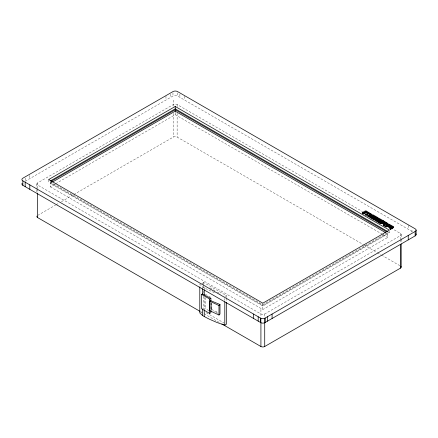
<?xml version="1.0" encoding="UTF-8"?>
<svg xmlns="http://www.w3.org/2000/svg" width="438" height="438" viewBox="0 0 438 438"><rect width="100%" height="100%" fill="white"/><g stroke="black" fill="none" stroke-linecap="round" stroke-linejoin="round"><path stroke-width="0.33" stroke-dasharray="2.19 1.64" d="M210.886 310.274L211.653 309.83L211.335 309.65L211.538 303.331M25.174 181.299L172.961 96.026A3.274 1.889 0 0 1 177.593 96.026L412.267 231.549M37.663 188.46L37.663 182.87L173.328 104.545A2.688 1.555 0 0 1 177.133 104.545L362.483 211.559M48.684 179.536L48.684 181.907L49.866 181.222M52.056 182.285L50.277 183.314L262.822 306.02L387.772 233.881L386.584 233.197M50.277 181.907L50.277 186.823L55.018 184.091M55.61 183.746L175.227 114.685L382.44 234.319M37.663 215.414L55.434 205.154M56.026 204.814L58.988 203.101M61.358 201.732L73.206 194.894M73.803 194.549L173.328 137.089A2.688 1.555 0 0 1 177.133 137.089L363.08 244.448M226.32 297.583L226.32 295.573L203.216 282.236L201.694 283.112L205.236 285.16M224.798 296.455L226.32 295.573M208.8 310.624L205.378 308.648L204.234 309.305L204.234 297.544M200.363 312.633L201.507 311.976M387.176 232.819L262.822 304.618L50.874 182.246M389.366 231.291L389.366 232.474L262.822 305.538L48.684 181.907M50.277 186.823L262.822 309.535L387.772 237.396L387.772 232.474M37.663 182.87A2.688 1.555 0 0 0 37.663 185.066L260.917 313.964A2.688 1.555 0 0 0 264.722 313.964L400.387 235.639A2.688 1.555 0 0 0 400.387 233.443L392.689 228.997M217.954 313.241L213.815 311.577M214.445 292.721L209.484 290.487A93.716 54.109 0 0 1 204.234 287.744L202.498 286.742L199.794 284.213L199.794 285.549M211.538 309.436L218.025 312.475M388.183 231.795L389.366 232.474M383.031 234.659L387.772 237.396M363.671 244.787L376.696 252.31M377.293 252.649L380.841 254.702M381.438 255.042L399.795 265.642M209.84 287.815L212.72 289.48M213.295 289.808L215.02 290.805M217.319 292.135L220.774 294.128M205.378 294.27L211.653 297.895M206.178 312.699L223.949 322.959M200.516 311.632L203.478 313.34M204.07 313.685L219.465 322.571M411.955 230.103L411.955 232.003M408.243 225.389L408.243 229.194M401.175 234.538L401.175 238.606M401.175 239.285L401.175 243.353M400.387 233.443L400.387 239.028M400.387 239.542L400.387 243.095M264.722 313.964L264.722 316.674M262.822 303.167L262.822 309.535M260.917 309.529L260.917 316.674M226.32 298.251L226.32 301.59M224.798 298.459L224.798 300.463M211.653 303.047L211.653 311.659M211.335 302.861L211.335 309.65M210.886 302.806L210.886 309.595M205.378 297.539L205.378 308.648M204.234 289.047L204.234 287.744L202.498 286.742L202.498 288.045M203.216 282.236L203.216 284.24M203.216 284.908L203.216 288.253M203.216 290.931L203.216 293.602M203.216 296.28L203.216 308.982M184.491 96.207L184.491 100.012M179.892 94.186L179.892 97.356M177.593 92.861L177.593 96.026M177.133 104.545L177.133 106.582M177.133 113.36L177.133 137.089M175.227 112.342L175.227 114.685M173.328 100.11L173.328 106.582M173.328 113.36L173.328 137.089M172.961 92.861L172.961 96.026M170.628 94.186L170.628 97.356M165.969 96.207L165.969 100.012M37.663 188.975L37.663 193.043M36.874 183.971L36.874 189.397M36.874 190.07L36.874 192.107M29.806 175.457L29.806 178.622M25.174 178.129L25.174 180.664"/><path stroke-width="0.66" d="M369.393 216.766L369.393 217.177L373.959 219.849L374.61 219.471L374.61 218.984L370.274 216.487L370.619 216.29L374.928 218.776L375.53 218.431L375.53 218.918L374.928 219.263L370.619 216.777L370.274 216.974M209.725 310.69L218.978 315.021L218.978 305.521L219.986 304.492L210.777 300.72L210.103 300.802M218.978 315.021L219.986 313.986L219.986 304.492M375.289 219.712L374.802 220.166L375.289 220.615L379.489 223.041L380.14 222.668L380.14 222.181L375.809 219.679L375.809 220.166L376.149 219.482L375.809 219.679M175.227 106.472L48.684 179.536L262.822 303.167L389.366 230.103L175.227 106.472L175.227 108.843L387.592 231.45M50.458 180.883L175.227 108.843M50.874 181.562L175.227 109.768L386.584 231.795M52.648 181.945L175.227 111.17L385.402 232.512M210.886 310.881L210.886 312.71L209.671 313.411L201.661 308.79L201.661 294.413L202.498 293.925L204.234 294.927A93.716 54.109 0 0 0 209.484 297.676L210.886 298.333L210.886 300.775L209.972 301.306L209.972 310.799M201.661 294.413L209.671 299.034L210.886 298.333M362.281 212.622L365.391 210.853L366.705 211.165L366.705 211.653L362.938 213.487L362.281 213.109L362.281 212.622L362.938 212.999L366.705 211.165M368.243 213.301L366.688 212.397L363.868 214.023L363.217 213.645L363.217 213.158L366.688 211.324L371.473 214.089L368.298 216.093L367.646 215.715L367.646 216.202L368.298 216.58L371.353 214.779L371.353 214.374M363.217 213.158L363.868 213.536L366.688 211.91L368.243 212.813L365.429 214.439L365.429 214.927L366.086 215.304L368.9 213.678L370.466 214.582M365.429 214.439L366.086 214.812L368.9 213.191L370.466 214.094L367.646 215.715M377.419 217.352L376.762 217.73L372.442 215.233L372.103 215.43L376.412 217.921L376.412 218.409L375.815 218.754L370.855 215.89L370.855 215.403L372.798 214.719L377.419 217.352L377.419 217.839L376.762 218.217L372.442 215.72M370.855 215.403L375.815 218.266L376.412 217.921M375.53 218.431L370.564 215.567L369.3 216.383L373.959 219.361L374.61 218.984M376.685 220.281L380.463 222.46L381.06 222.115L381.06 221.628L376.094 218.759L374.835 219.58L379.489 222.553L380.14 222.181M382.949 220.544L382.297 220.922L377.972 218.425L377.633 218.622L381.947 221.113L381.947 221.601L381.35 221.946L376.384 219.082L376.384 218.595L378.333 217.916L382.949 220.544L382.949 221.031L382.297 221.409L377.972 218.912L377.633 219.109M376.149 219.482L380.463 221.973L381.06 221.628M376.384 218.595L381.35 221.458L381.947 221.113M380.042 222.871L381.629 221.956L384.088 223.375L385.024 226.238L383.737 225.493L383.179 223.539L381.679 222.674L380.688 223.249L380.042 222.871L380.042 223.358L380.688 223.736L381.679 223.161L383.179 224.026M381.92 221.787L383.507 220.867L388.084 223.544L388.073 223.955L386.902 224.667L381.92 221.787L381.92 222.274L386.902 225.154L388.167 224.338L387.712 223.78M383.162 221.82L383.507 221.623L387.187 223.747L386.847 223.944L383.162 221.82L383.162 222.307L383.507 222.11L386.661 223.933M385.56 226.063L387.148 225.143L392.13 228.017L392.13 228.505L390.543 229.424L389.897 229.047L389.897 228.559L390.888 227.99L390.888 228.477L387.203 226.353L386.212 226.922L385.56 226.55L385.56 226.063L386.212 226.435L387.203 225.866L390.888 227.99M387.438 224.979L389.207 224.24L393.598 226.731L393.598 227.136L392.421 227.853L387.438 224.979L387.438 225.466L392.421 228.34L393.691 227.519L393.231 226.972M385.56 226.55L387.148 225.63M389.026 224.809L388.687 225.006L392.371 227.13L392.711 226.933L389.026 224.809L389.026 225.296L392.185 227.119M389.897 228.559L390.543 228.937L392.13 228.017M199.794 286.885L199.794 312.962L202.498 315.491L204.234 316.493A93.716 54.109 0 0 0 209.484 319.236L216.985 322.505L224.798 325.204L226.32 324.328L226.32 302.264M22.858 185.307L22.858 180.872A3.274 1.889 0 0 1 22.858 178.2L172.961 91.591A3.274 1.889 0 0 1 177.593 91.591L415.142 228.795A3.274 1.889 0 0 1 415.142 231.472L264.798 318.267L264.798 322.707L264.481 322.844A3.028 1.747 0 0 1 261.157 322.844L22.858 185.307A3.274 1.889 0 0 1 22.152 183.248M264.798 322.707L415.142 235.907A3.274 1.889 0 0 0 415.848 233.843M221.836 323.939L260.917 346.507A2.688 1.555 0 0 0 264.722 346.507L400.387 268.182A2.688 1.555 0 0 0 400.967 266.49M388.249 224.995L388.681 224.782M209.725 301.191L218.978 305.521M366.398 211.477L366.705 211.653M376.373 217.237L377.419 217.839M384.559 221.962L386.135 222.871M379.407 221.157L381.06 222.115M383.179 223.539L383.737 225.006L385.024 225.751M22.858 180.872L260.84 318.267L260.84 322.707M36.967 216.109A2.688 1.555 0 0 0 37.663 217.609L199.925 311.292M384.323 224.459L385.024 226.238M416.1 230.131L416.1 234.571M415.142 231.472L415.142 235.907M408.243 235.452L408.243 239.887M401.175 244.032L401.175 267.081M400.387 244.453L400.387 268.182M392.421 227.853L392.421 228.34M390.543 228.937L390.543 229.424M387.203 225.866L387.203 226.353M386.902 224.667L386.902 225.154M386.212 226.435L386.212 226.922M384.088 223.375L384.088 223.862M383.737 225.006L383.737 225.493M383.507 220.867L383.507 221.354M383.507 221.623L383.507 222.11M382.297 220.922L382.297 221.409M381.679 222.674L381.679 223.161M381.629 221.956L381.629 222.444M381.35 221.458L381.35 221.946M380.688 223.249L380.688 223.736M380.463 221.973L380.463 222.46M379.489 222.553L379.489 223.041M377.972 218.425L377.972 218.912M376.762 217.73L376.762 218.217M376.094 218.759L376.094 219.246M375.815 218.266L375.815 218.754M374.928 218.776L374.928 219.263M373.959 219.361L373.959 219.849M370.619 216.29L370.619 216.777M368.9 213.191L368.9 213.678M368.298 216.093L368.298 216.58M366.688 211.91L366.688 212.397M366.086 214.812L366.086 215.304M363.868 213.536L363.868 214.023M362.938 212.999L362.938 213.487M272.08 314.062L272.08 318.503M267.448 316.74L267.448 321.174M265.132 322.51L265.132 318.076L264.481 318.41A3.028 1.747 0 0 1 261.157 318.41L260.506 318.076L260.506 322.51M264.722 322.779L264.722 346.507M260.917 322.779L260.917 346.507M258.19 316.74L258.19 321.174M253.558 314.062L253.558 318.503M224.798 301.804L224.798 325.204M209.671 299.034L209.671 313.411M204.234 289.704L204.234 294.927M204.234 309.962L204.234 316.493M202.498 288.702L202.498 293.925M202.498 308.96L202.498 315.491M175.227 109.768L175.227 111.17M37.663 193.202L37.663 217.609M29.806 184.88L29.806 189.32M25.174 182.208L25.174 186.643"/></g></svg>
